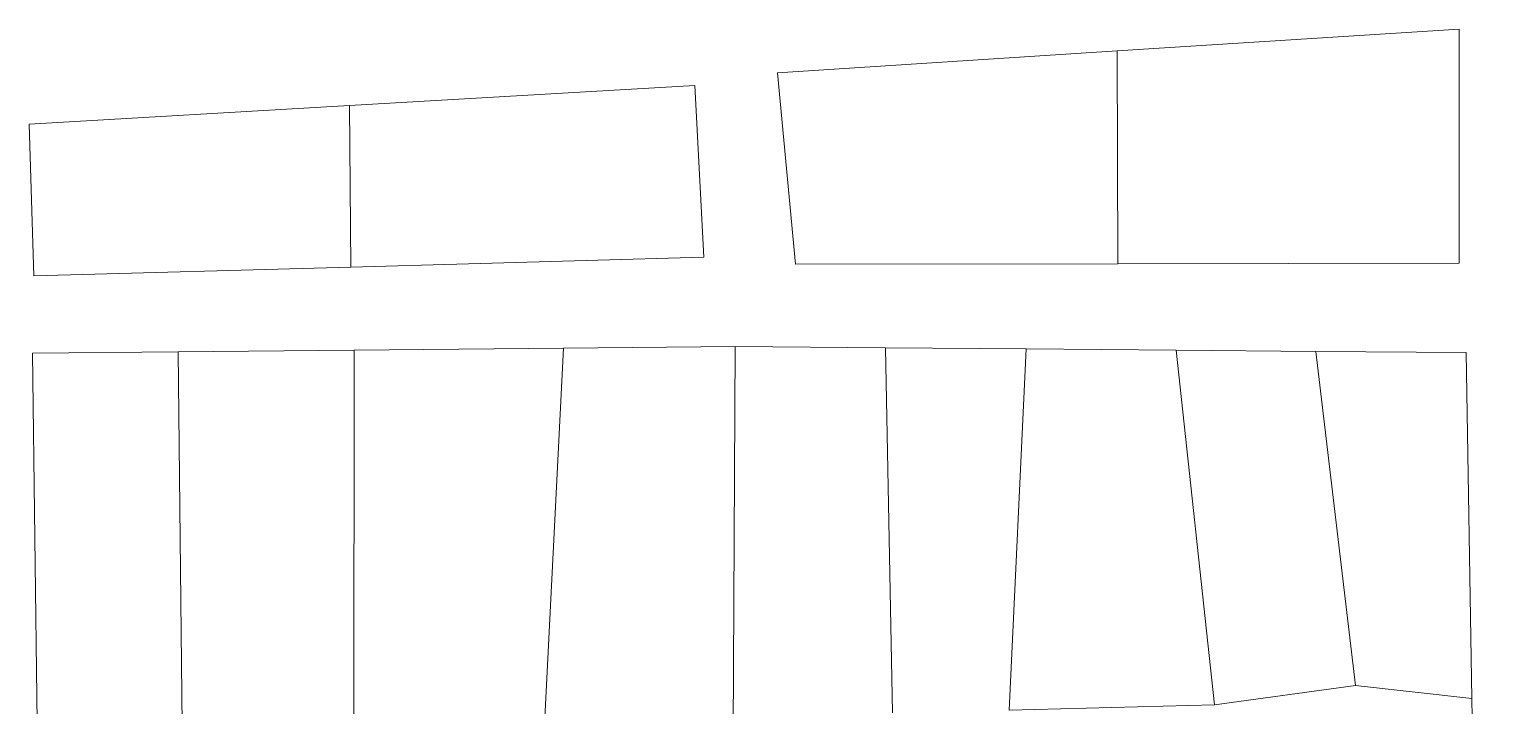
# Model space of a CAD drawing. Header units: millimetres. Extents: x 1956 to 626126, y 2654 to 1331070.
# Drawn here: x 624934.7 to 625016, y 1329965.5 to 1330003.3 of the extents above; entities that cross this region are included whole.
import ezdxf

# ---------------------------------------------------------------- set-up
doc = ezdxf.new("R2010")
doc.units = ezdxf.units.MM

msp = doc.modelspace()

# ---------------------------------------------------------------- linework, layer by layer
at = {"color": 1, "lineweight": 0}
for p, q in [((624995.52, 1330002.103), (625014.643, 1330003.324)), ((625014.643, 1330003.324), (625014.646, 1329990.248)), ((624976.558, 1330000.89), (624995.52, 1330002.103)), ((624995.52, 1330002.103), (624995.573, 1329990.223)), ((624977.55, 1329990.199), (624976.558, 1330000.89)), ((624952.633, 1329999.052), (624971.932, 1330000.167)), ((624971.932, 1330000.167), (624972.435, 1329990.581)), ((624934.734, 1329998.018), (624952.633, 1329999.052)), ((624952.633, 1329999.052), (624952.713, 1329990.035)), ((624935.001, 1329989.546), (624934.734, 1329998.018)), ((624972.435, 1329990.581), (624952.713, 1329990.035)), ((624995.573, 1329990.223), (624977.55, 1329990.199)), ((625014.646, 1329990.248), (624995.573, 1329990.223)), ((624952.713, 1329990.035), (624935.001, 1329989.546)), ((624934.918, 1329985.233), (624943.062, 1329985.31)), ((624943.062, 1329985.31), (624952.906, 1329985.404)), ((624943.062, 1329985.31), (624943.294, 1329964.431)), ((624952.88, 1329963.453), (624952.906, 1329985.404)), ((624952.906, 1329985.404), (624964.593, 1329985.514)), ((624964.593, 1329985.514), (624963.54, 1329964.498)), ((624964.593, 1329985.514), (624974.177, 1329985.605)), ((624974.077, 1329964.121), (624974.177, 1329985.605)), ((624974.177, 1329985.605), (624982.582, 1329985.533)), ((624982.582, 1329985.533), (624990.446, 1329985.467)), ((624982.582, 1329985.533), (624982.972, 1329965.146)), ((624989.493, 1329965.303), (624990.446, 1329985.467)), ((624990.446, 1329985.467), (624998.821, 1329985.396)), ((624998.821, 1329985.396), (625006.635, 1329985.33)), ((624998.821, 1329985.396), (625000.961, 1329965.591)), ((625006.635, 1329985.33), (625015.03, 1329985.258)), ((625008.838, 1329966.679), (625006.635, 1329985.33)), ((624935.182, 1329964.608), (624934.918, 1329985.233)), ((625015.03, 1329985.258), (625015.341, 1329965.948)), ((625000.961, 1329965.591), (625008.838, 1329966.679)), ((625008.838, 1329966.679), (625015.341, 1329965.948)), ((625015.341, 1329965.948), (625016.02, 1329923.89)), ((625000.961, 1329965.591), (624989.493, 1329965.303))]:
    msp.add_line(p, q, dxfattribs=at)

doc.saveas('drawing.dxf')
